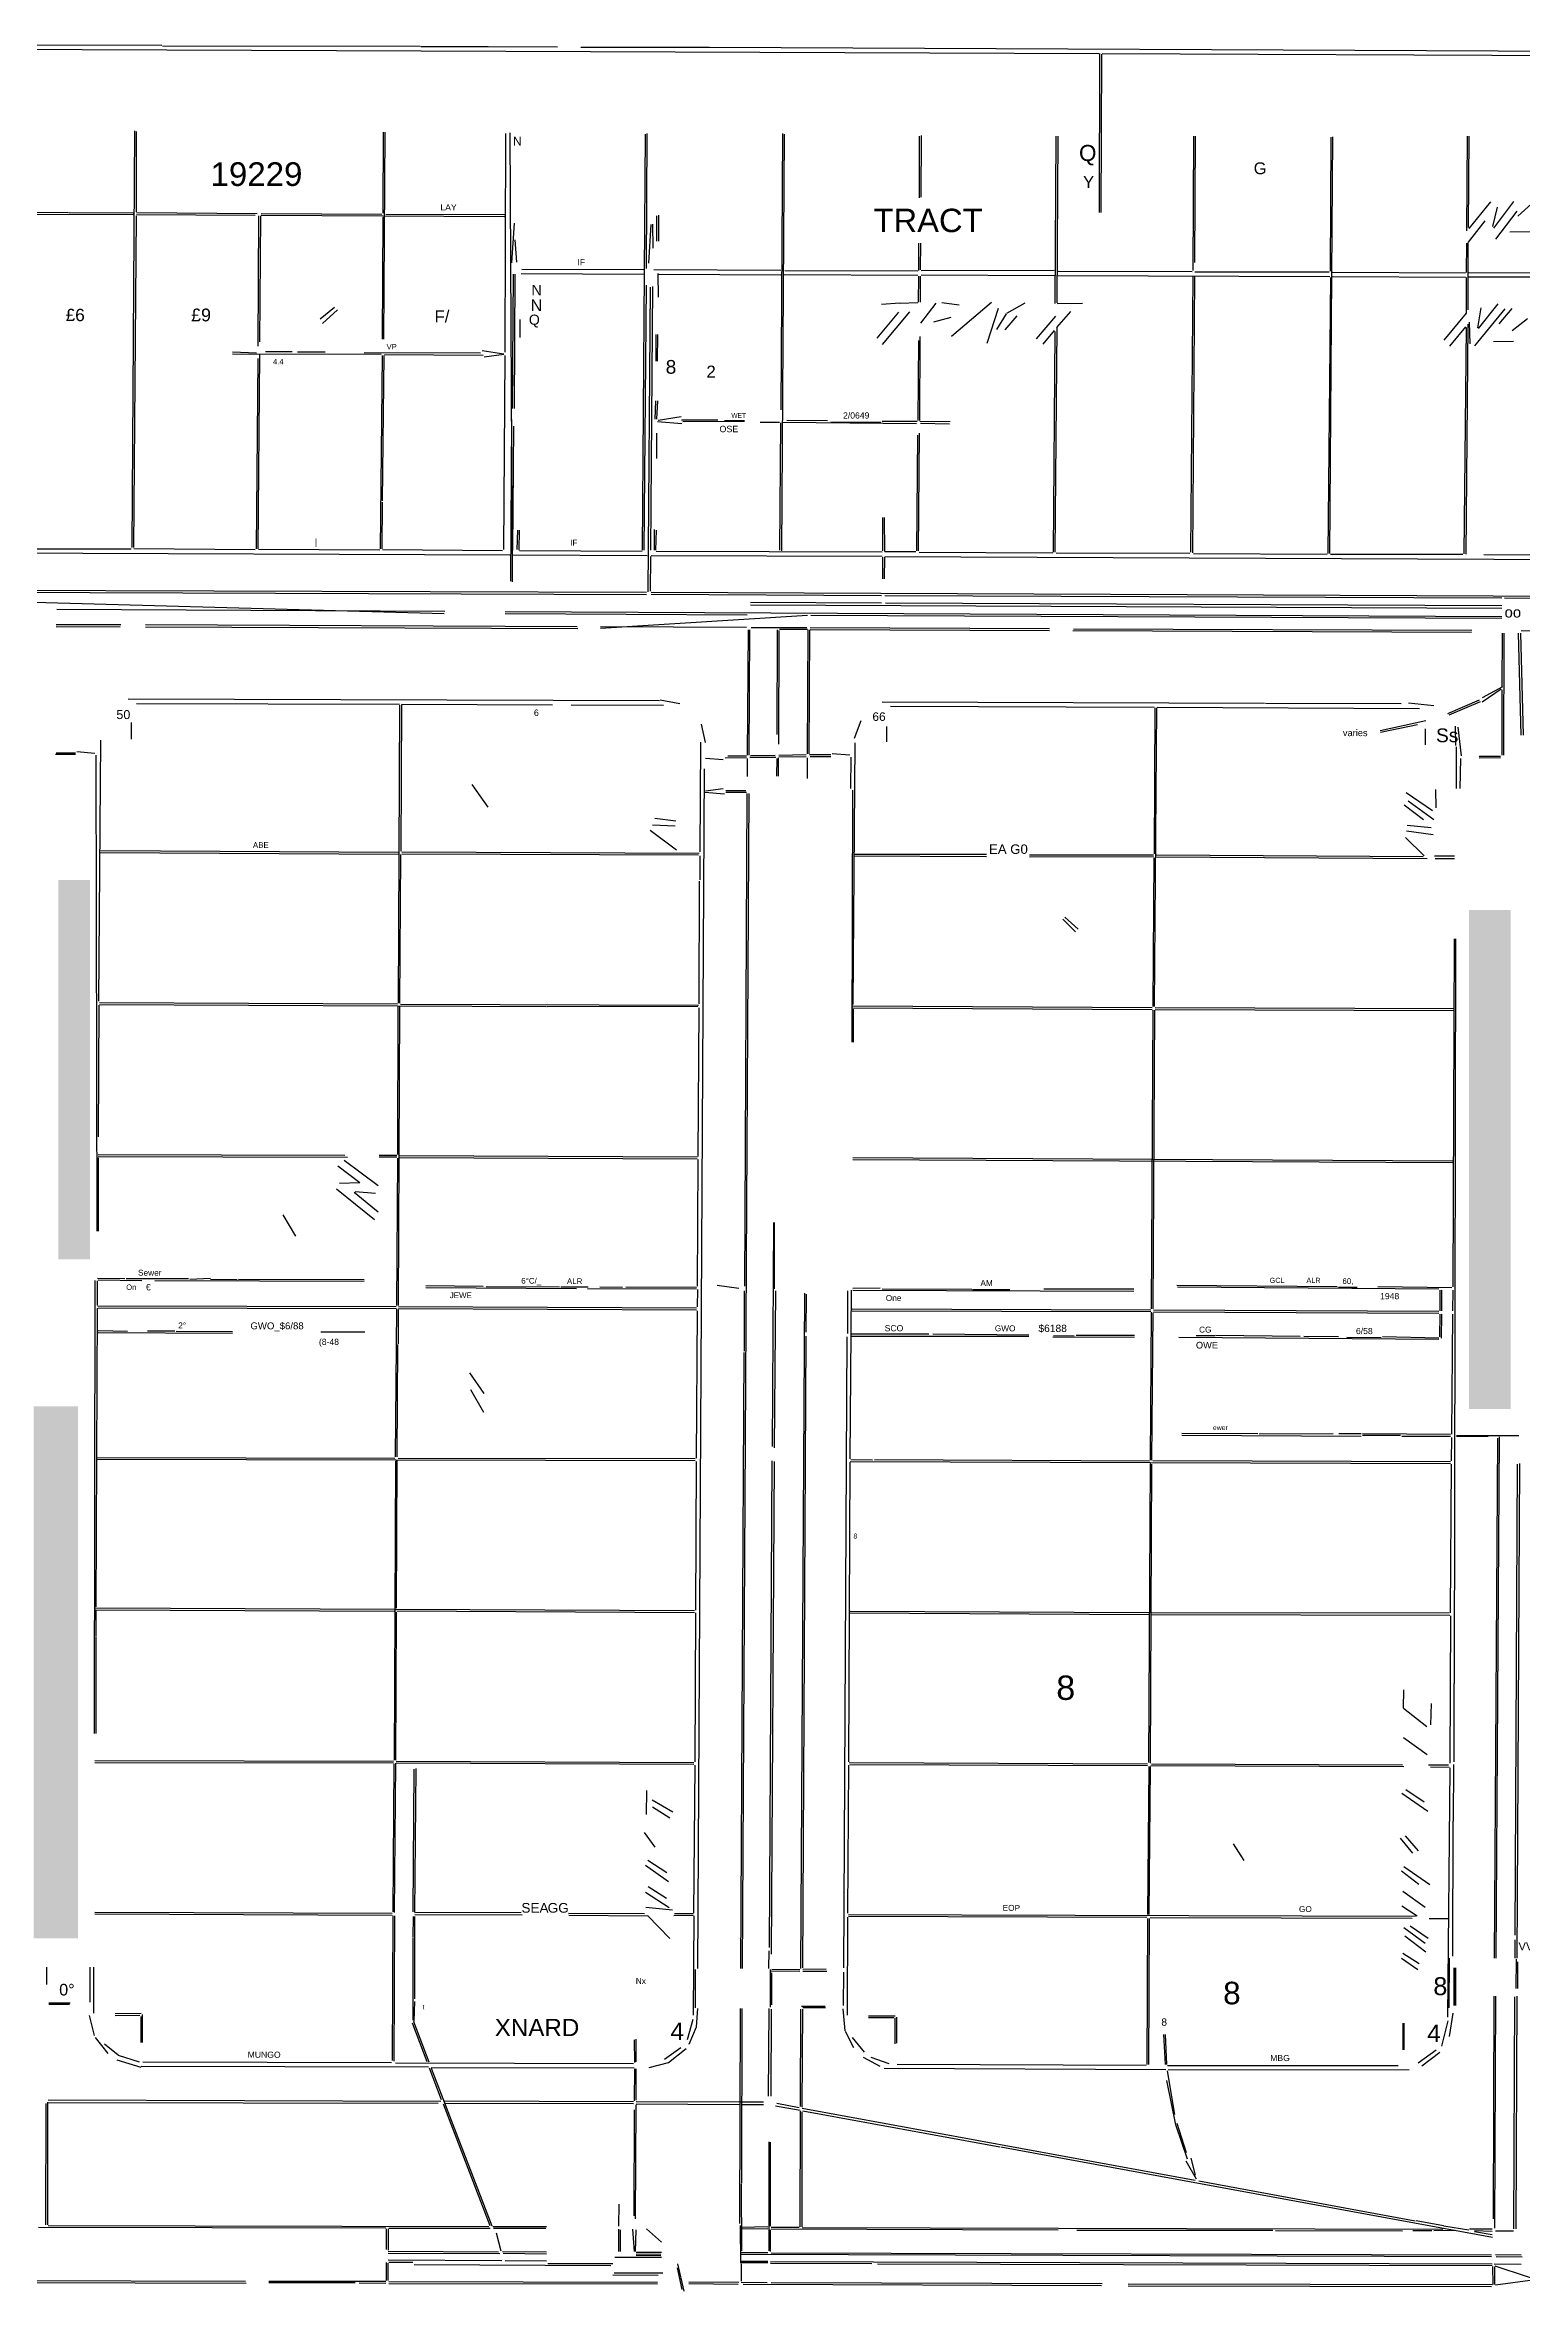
# Model space of a CAD drawing. Header units: feet. Extents: x 12 to 960, y 13 to 709.
# Drawn here: x 492.5 to 729.7, y 340.8 to 701.3 of the extents above; entities that cross this region are included whole.
import ezdxf
from ezdxf.enums import TextEntityAlignment as Align

# ---------------------------------------------------------------- set-up
doc = ezdxf.new("R2010")
doc.units = ezdxf.units.FT
doc.layers.add('EJE_VIA', color=7, linetype='CONTINUOUS')
doc.layers.add('TEXTO', color=7, linetype='CONTINUOUS')
doc.styles.add('CAD_TEXT', font='Arial')

msp = doc.modelspace()

# ---------------------------------------------------------------- linework, layer by layer
at = {"layer": 'EJE_VIA'}
for p, q in [((461.93, 700.66), (661.72, 699.9)), ((485.99, 701.27), (511.3, 701.23)), ((511.41, 701.14), (552.76, 701.05)), ((552.86, 700.99), (563.7, 700.99)), ((563.7, 700.99), (574.84, 700.97)), ((578.59, 700.92), (599.22, 700.92)), ((599.22, 700.92), (916.09, 699.37)), ((661.83, 699.88), (661.78, 674.36)), ((662.13, 699.77), (662.06, 674.36)), ((662.24, 699.9), (861.93, 698.97)), ((506.9, 687.48), (506.49, 620.61)), ((507.18, 687.38), (507.16, 674.46)), ((546.81, 687.27), (546.78, 674.25)), ((547.12, 687.27), (546.91, 654.04)), ((566.49, 687.06), (566.34, 651.96)), ((567.18, 687.17), (567.56, 615.09)), ((588.88, 686.96), (588.4, 620.19)), ((589.18, 687.07), (589.07, 665.4)), ((610.93, 687.06), (610.69, 642.69)), ((611.22, 686.96), (610.75, 620.08)), ((632.88, 686.65), (632.85, 676.75)), ((633.17, 686.75), (633.12, 676.86)), ((654.8, 686.65), (654.66, 659.77)), ((655.12, 686.65), (654.95, 659.88)), ((676.9, 686.65), (676.8, 665.09)), ((677.19, 686.65), (677.08, 666.34)), ((699.23, 686.54), (698.75, 619.67)), ((698.94, 686.44), (698.84, 664.98)), ((720.82, 686.65), (720.72, 671.44)), ((721.09, 686.65), (721.02, 671.96)), ((487.24, 674.42), (496.3, 674.4)), ((487.24, 674.13), (506.72, 674.03)), ((496.41, 674.36), (506.72, 674.32)), ((507.24, 674.37), (526.62, 674.22)), ((527.24, 674.22), (546.61, 674.11)), ((547.24, 674.13), (566.3, 674.06)), ((724.56, 676.1), (721.11, 671.83)), ((725.63, 675.22), (724.91, 672.15)), ((728.27, 676.14), (725.04, 671.84)), ((728.82, 674.57), (725.36, 670.09)), ((731.72, 676.23), (728.95, 673.79)), ((507.16, 673.84), (506.77, 620.61)), ((507.24, 674.06), (526.3, 673.94)), ((526.81, 673.84), (526.72, 652.9)), ((527.12, 673.83), (526.98, 653.63)), ((527.24, 673.92), (566.3, 673.72)), ((546.76, 673.63), (546.67, 654.04)), ((567.84, 672.68), (567.46, 666.32)), ((589.81, 672.47), (589.41, 666.22)), ((590.08, 672.48), (590.1, 668.63)), ((590.73, 673.84), (590.72, 669.77)), ((591.04, 673.94), (591.04, 669.77)), ((723.68, 673.04), (720.98, 669.6)), ((731.41, 671.28), (727.66, 671.24)), ((567.95, 669.98), (568.26, 666.42)), ((632.79, 669.46), (632.79, 665.09)), ((633.09, 669.46), (633.03, 665.19)), ((720.74, 669.46), (720.67, 664.77)), ((720.97, 669.56), (720.96, 658.73)), ((567.7, 664.46), (567.52, 642.9)), ((567.99, 664.46), (567.84, 642.9)), ((569.01, 664.58), (588.7, 664.49)), ((569.11, 665.3), (588.8, 665.21)), ((590.26, 665.21), (610.68, 665.13)), ((590.95, 664.56), (590.96, 660.81)), ((591.09, 664.5), (610.68, 664.38)), ((611.2, 664.4), (632.66, 664.3)), ((611.3, 665.08), (632.66, 665.01)), ((632.78, 664.15), (632.72, 659.98)), ((633.04, 664.15), (633.03, 659.98)), ((654.53, 665.04), (633.18, 665.01)), ((633.18, 664.38), (654.64, 664.28)), ((655.05, 664.27), (698.8, 664.11)), ((655.16, 664.96), (676.72, 664.9)), ((676.81, 664.04), (676.43, 619.88)), ((677.06, 664.04), (676.75, 619.77)), ((677.14, 664.86), (698.7, 664.84)), ((698.88, 663.94), (698.48, 619.67)), ((699.22, 664.81), (720.57, 664.7)), ((699.22, 664.09), (720.57, 664.01)), ((720.67, 663.94), (720.67, 658.21)), ((742.76, 664.04), (720.99, 663.97)), ((721.09, 664.72), (742.66, 664.67)), ((589.05, 662.69), (588.69, 620.19)), ((589.67, 662.38), (589.31, 613.52)), ((590.06, 662.48), (589.73, 620.19)), ((629.75, 659.85), (626.82, 659.63)), ((632.66, 659.87), (629.84, 659.75)), ((635.54, 659.82), (633.08, 656.62)), ((636.51, 659.95), (639.32, 659.54)), ((644.46, 659.94), (638.04, 654.48)), ((649.86, 659.84), (646.89, 658.17)), ((659.11, 659.76), (655.05, 659.71)), ((725.77, 659.7), (722.6, 655.76)), ((539.02, 659.14), (536.72, 657.27)), ((539.5, 658.76), (537.12, 656.56)), ((629.55, 658.38), (626.06, 654.19)), ((631.33, 658.41), (626.93, 653.2)), ((637.95, 657.53), (635.15, 656.77)), ((645.54, 658.95), (643.73, 653.37)), ((646.85, 658.09), (645.27, 655.6)), ((648.57, 657.81), (646.65, 655.56)), ((654.76, 657.76), (651.67, 654.1)), ((657.17, 658.49), (654.93, 655.94)), ((720.67, 658.2), (717.08, 653.9)), ((720.92, 656.44), (720.6, 619.56)), ((721.18, 656.75), (721.25, 653.31)), ((726.87, 658.9), (722.01, 653)), ((723.04, 659.05), (722.52, 655.89)), ((728.03, 658.96), (725.92, 656.52)), ((730.5, 657.33), (728.06, 655.41)), ((590.6, 654.77), (590.59, 650.5)), ((590.87, 654.77), (590.83, 650.5)), ((632.74, 653.84), (632.65, 641.02)), ((633, 654.46), (632.91, 641.02)), ((654.52, 655.42), (652.7, 653.26)), ((654.67, 655.29), (654.37, 619.88)), ((654.95, 655.92), (654.67, 619.88)), ((720.58, 656.03), (718.02, 652.94)), ((720.65, 655.92), (720.32, 619.57)), ((728.28, 653.67), (725.05, 653.64)), ((522.65, 652.02), (526.51, 651.85)), ((522.66, 651.69), (546.51, 651.65)), ((526.7, 650.92), (526.43, 620.4)), ((526.96, 651.65), (526.74, 620.4)), ((532.24, 652), (527.97, 652)), ((533.07, 652), (537.55, 652)), ((543.8, 651.93), (562.45, 651.83)), ((546.66, 651.44), (546.33, 620.4)), ((546.92, 651.44), (546.66, 628.11)), ((547.03, 651.6), (562.86, 651.5)), ((562.72, 652.24), (566.19, 651.68)), ((566.19, 651.6), (563.04, 651.17)), ((566.36, 651.44), (566.14, 620.29)), ((590.54, 644.15), (590.46, 641.23)), ((590.86, 644.15), (590.73, 641.23)), ((567.42, 641.13), (567.25, 615.19)), ((567.73, 640.09), (567.58, 620.19)), ((590.71, 638.94), (590.71, 634.88)), ((590.89, 640.85), (594.76, 640.52)), ((594.66, 641.59), (590.99, 641)), ((594.74, 641.08), (600.57, 641.08)), ((604.84, 640.82), (594.95, 640.78)), ((604.84, 640.96), (601.61, 640.96)), ((607.34, 640.75), (610.47, 640.7)), ((610.62, 640.61), (610.47, 620.19)), ((610.99, 640.72), (632.45, 640.53)), ((611.62, 641.04), (618.18, 640.97)), ((618.7, 640.8), (626.72, 640.75)), ((626.93, 640.87), (632.55, 640.86)), ((632.6, 638.63), (632.46, 620.09)), ((632.85, 638.94), (632.73, 620.08)), ((632.97, 640.86), (637.86, 640.85)), ((633.07, 640.56), (637.76, 640.46)), ((546.65, 627.9), (546.63, 620.4)), ((626.98, 625.4), (627, 620.08)), ((627.23, 625.4), (627.29, 619.98)), ((486.82, 620.42), (506.41, 620.41)), ((506.82, 620.45), (526.3, 620.3)), ((526.82, 620.33), (546.3, 620.23)), ((546.72, 620.28), (565.99, 620.14)), ((568.4, 623.42), (568.31, 620.29)), ((568.64, 623.42), (568.61, 620.19)), ((568.7, 620.14), (588.39, 620.03)), ((590.33, 623.52), (590.32, 620.19)), ((590.64, 623.42), (590.56, 620.19)), ((590.68, 620.04), (626.93, 619.9)), ((431.09, 620), (567.14, 619.44)), ((567.66, 619.41), (589.22, 619.35)), ((589.74, 619.15), (589.68, 613.63)), ((589.84, 619.31), (626.93, 619.24)), ((627.01, 619.04), (626.98, 615.61)), ((627.31, 619.04), (627.25, 615.61)), ((632.34, 619.92), (627.34, 619.92)), ((627.34, 619.17), (746.62, 618.65)), ((632.86, 619.89), (654.32, 619.75)), ((654.84, 619.74), (676.3, 619.69)), ((676.93, 619.64), (698.39, 619.52)), ((698.91, 619.54), (720.16, 619.53)), ((723.49, 619.47), (742.34, 619.4)), ((445.47, 613.91), (589.11, 613.42)), ((484.64, 613.47), (589.11, 613.07)), ((589.84, 613.42), (746.51, 612.78)), ((589.84, 613.11), (626.82, 612.93)), ((627.34, 612.93), (726.41, 612.55)), ((484.53, 611.99), (556.61, 610.01)), ((494.43, 610.74), (556.72, 610.42)), ((566.41, 610.33), (726.41, 609.55)), ((566.41, 610.01), (605.26, 609.8)), ((581.72, 607.66), (614.95, 609.76)), ((605.78, 611.83), (626.82, 611.73)), ((605.78, 611.4), (726.41, 610.88)), ((615.47, 609.73), (726.41, 609.25)), ((627.45, 611.72), (726.41, 611.33)), ((726.82, 612.51), (746.61, 612.5)), ((494.32, 608.27), (504.74, 608.25)), ((494.32, 607.96), (504.64, 607.9)), ((508.7, 608.23), (577.97, 607.95)), ((508.7, 607.89), (578.07, 607.62)), ((581.72, 607.96), (605.16, 607.81)), ((605.4, 607.38), (605.28, 587.27)), ((605.65, 607.38), (605.55, 587.27)), ((605.89, 607.79), (614.84, 607.79)), ((610.09, 607.38), (610.02, 590.61)), ((610.37, 607.27), (610.27, 589.04)), ((614.95, 607.45), (610.47, 607.44)), ((615.01, 607.38), (614.9, 587.48)), ((615.28, 607.38), (615.17, 587.48)), ((615.36, 607.8), (653.8, 607.62)), ((615.36, 607.47), (653.8, 607.28)), ((657.55, 607.29), (721.51, 607.02)), ((657.66, 607.58), (721.61, 607.37)), ((726.47, 606.86), (726.41, 598.31)), ((726.73, 606.86), (726.65, 587.27)), ((729, 606.86), (729.45, 590.51)), ((729.39, 606.86), (729.81, 590.5)), ((729.53, 607.29), (791.3, 607.05)), ((505.89, 596.3), (591.2, 596.07)), ((507.24, 595.59), (549.43, 595.47)), ((549.48, 595.29), (549.22, 547.48)), ((549.78, 595.4), (549.66, 571.86)), ((549.84, 595.47), (574.01, 595.38)), ((577.03, 595.36), (591.82, 595.3)), ((591.29, 596.19), (594.46, 595.59)), ((626.93, 595.85), (688.28, 595.65)), ((628.28, 595.14), (670.57, 595.01)), ((670.69, 594.88), (670.58, 571.44)), ((670.99, 594.88), (670.62, 546.96)), ((671.09, 594.98), (713.18, 594.79)), ((688.49, 595.62), (710.26, 595.58)), ((711.4, 595.67), (715.48, 595.28)), ((722.78, 596.09), (717.66, 593.93)), ((722.91, 595.82), (717.89, 593.68)), ((726.5, 598.23), (723.25, 596.51)), ((726.3, 597.9), (723.27, 595.77)), ((726.41, 597.79), (726.38, 587.27)), ((597.9, 592.28), (598.53, 589.34)), ((623.53, 592.82), (622.46, 589.98)), ((714.22, 592.79), (706.85, 591.19)), ((712.87, 592.13), (706.93, 590.92)), ((718.93, 591.96), (718.95, 588.83)), ((719.36, 591.78), (719.89, 587.2)), ((494.32, 587.67), (497.45, 587.66)), ((497.64, 587.87), (500.57, 587.58)), ((501.44, 589.67), (501.15, 547.79)), ((597.75, 589.36), (597.66, 571.75)), ((618.9, 587.56), (621.72, 587.33)), ((622.53, 589.25), (622.25, 547.27)), ((719.08, 588.63), (719.08, 581.96)), ((497.45, 587.38), (494.22, 587.37)), ((500.72, 587.27), (500.88, 510.92)), ((598.38, 585.09), (597.27, 392.59)), ((598.6, 586.83), (601.42, 586.58)), ((605.16, 586.85), (601.72, 586.83)), ((605.16, 587.14), (602.14, 587.13)), ((605.27, 586.75), (605.27, 583.84)), ((609.84, 586.91), (605.68, 586.9)), ((609.74, 587.22), (605.78, 587.17)), ((610, 586.75), (609.99, 583.94)), ((610.23, 586.86), (610.24, 583.94)), ((614.74, 587.32), (610.36, 587.23)), ((614.74, 587.02), (610.36, 586.96)), ((614.92, 586.86), (614.91, 583.52)), ((618.7, 587.36), (615.26, 587.32)), ((618.7, 587.04), (615.36, 587.03)), ((621.89, 586.96), (621.83, 581.96)), ((719.75, 586.75), (719.67, 581.96)), ((722.76, 587.12), (726.2, 587.1)), ((726.2, 586.86), (722.76, 586.82)), ((561.06, 582.6), (563.62, 578.92)), ((598.49, 581.37), (601.63, 581.07)), ((601.43, 581.89), (598.6, 581.5)), ((601.82, 581.6), (605.05, 581.59)), ((605.16, 581.31), (601.82, 581.3)), ((605.52, 581.13), (604.46, 392.59)), ((605.23, 581.13), (604.82, 502.06)), ((622.15, 581.65), (622.07, 541.23)), ((711.02, 581.28), (715.27, 578.43)), ((715.73, 581.76), (715.8, 578.84)), ((590.46, 577.16), (593.82, 576.77)), ((710.71, 579.29), (713.82, 576.95)), ((711.38, 579.94), (715.51, 576.98)), ((589.69, 575.26), (593.9, 572.09)), ((590.05, 576.1), (593.7, 575.97)), ((710.93, 574.08), (713.93, 571.15)), ((711.09, 575.13), (715.38, 574.58)), ((711.18, 576.07), (715.06, 575.69)), ((501.41, 571.64), (549.32, 571.4)), ((501.51, 571.96), (549.32, 571.71)), ((549.63, 571.34), (549.46, 547.48)), ((549.84, 571.78), (597.55, 571.58)), ((549.84, 571.47), (597.45, 571.28)), ((597.68, 571.13), (597.68, 567.27)), ((622.34, 571.13), (643.7, 571.04)), ((622.55, 571.42), (643.7, 571.39)), ((650.57, 571.27), (670.47, 571.27)), ((670.47, 570.97), (650.57, 570.94)), ((670.56, 570.82), (670.37, 546.96)), ((670.89, 570.99), (714.43, 570.7)), ((670.99, 571.29), (713.8, 571.03)), ((718.8, 571.06), (715.57, 571.06)), ((715.68, 570.72), (718.8, 570.71)), ((597.58, 567.06), (597.48, 547.38)), ((655.94, 560.98), (657.97, 558.94)), ((656.28, 561.31), (658.38, 559.35)), ((718.76, 557.79), (718.52, 501.96)), ((718.95, 557.79), (718.75, 438.31)), ((501.17, 547.17), (501.11, 526.02)), ((501.3, 547.6), (549.12, 547.36)), ((501.3, 547.29), (573.07, 546.95)), ((549.2, 546.96), (549.13, 523.21)), ((549.47, 546.96), (549.24, 498.94)), ((549.63, 547.33), (597.45, 547.19)), ((597.34, 546.93), (573.18, 546.91)), ((597.49, 546.75), (597.35, 522.9)), ((622.24, 547.06), (670.26, 546.79)), ((622.24, 546.76), (670.26, 546.49)), ((622.28, 546.54), (622.28, 541.23)), ((670.38, 546.34), (670.13, 498.42)), ((670.63, 546.34), (670.38, 498.42)), ((670.78, 546.78), (718.8, 546.63)), ((670.78, 546.47), (718.7, 546.32)), ((501.09, 523.2), (540.68, 523.1)), ((501.09, 522.87), (541.09, 522.77)), ((501.11, 522.69), (501.11, 510.92)), ((546.2, 523.07), (549.01, 523.07)), ((549.01, 522.77), (546.2, 522.77)), ((549.43, 523.02), (597.24, 522.81)), ((549.43, 522.72), (597.24, 522.49)), ((622.24, 522.7), (718.49, 522.2)), ((539.55, 521.36), (543.1, 518.73)), ((540.6, 522.27), (546.01, 518.2)), ((549.13, 522.59), (548.97, 498.94)), ((597.36, 522.38), (597.26, 502.06)), ((622.24, 522.41), (718.49, 521.89)), ((539.32, 517.68), (545.46, 512.78)), ((543.07, 518.65), (539.84, 518.55)), ((542.19, 517.13), (546.04, 513.98)), ((542.33, 517.27), (545.58, 516.97)), ((530.74, 513.5), (532.76, 510.07)), ((609.48, 512.27), (609.27, 476.33)), ((609.61, 512.27), (609.61, 501.65)), ((500.55, 503), (500.47, 430.29)), ((500.95, 502.9), (500.95, 499.04)), ((500.99, 503.35), (505.37, 503.32)), ((501.09, 503.08), (508.08, 502.97)), ((515.57, 503.26), (505.57, 503.23)), ((510.16, 502.98), (543.8, 502.87)), ((519.12, 503.29), (515.78, 503.13)), ((519.11, 503.17), (523.39, 503.16)), ((523.59, 503.19), (543.8, 503.16)), ((553.7, 502.16), (562.87, 502.08)), ((553.7, 501.86), (577.87, 501.69)), ((563.39, 502.04), (575.16, 501.97)), ((579.74, 501.91), (575.36, 501.91)), ((579.64, 501.71), (597.14, 501.62)), ((581.61, 501.96), (585.26, 501.93)), ((585.78, 501.94), (597.14, 501.93)), ((597.3, 501.55), (597.22, 498.73)), ((600.44, 502.25), (603.91, 501.76)), ((604.79, 501.34), (604.78, 491.65)), ((609.83, 501.34), (609.58, 476.13)), ((621.35, 501.34), (621.35, 494.46)), ((621.95, 501.44), (621.73, 474.36)), ((626.61, 501.73), (622.24, 501.72)), ((622.24, 501.41), (667.34, 501.25)), ((626.93, 501.62), (641.3, 501.6)), ((641.41, 501.56), (647.45, 501.53)), ((667.34, 501.6), (652.86, 501.58)), ((674.22, 502.24), (699.95, 502.03)), ((674.32, 501.96), (716.3, 501.62)), ((700.16, 501.9), (703.18, 501.89)), ((706.51, 502), (718.39, 501.86)), ((716.46, 501.44), (716.43, 498.11)), ((716.71, 501.44), (716.7, 498.11)), ((718.52, 501.44), (718.47, 498.11)), ((500.95, 498.52), (500.71, 450.61)), ((500.99, 498.89), (548.91, 498.78)), ((501.09, 498.59), (548.91, 498.49)), ((548.98, 498.42), (548.77, 474.67)), ((549.25, 498.31), (549.26, 492.79)), ((549.32, 498.78), (597.14, 498.61)), ((549.32, 498.49), (597.14, 498.28)), ((597.22, 498.11), (597.1, 474.46)), ((614.44, 500.92), (613.85, 392.59)), ((614.72, 500.81), (614.7, 494.67)), ((622.13, 498.43), (670.05, 498.27)), ((622.14, 498.13), (670.05, 497.99)), ((670.12, 497.9), (669.95, 474.15)), ((670.38, 497.79), (670.18, 474.15)), ((670.47, 498.26), (716.3, 498.05)), ((670.47, 497.97), (716.3, 497.74)), ((716.43, 497.59), (716.38, 493.94)), ((716.71, 497.59), (716.64, 493.73)), ((718.48, 497.59), (718.31, 478.32)), ((501.09, 494.95), (505.78, 494.87)), ((501.09, 494.63), (522.66, 494.5)), ((513.39, 494.86), (509.01, 494.85)), ((513.59, 494.83), (522.66, 494.78)), ((536.82, 494.76), (543.91, 494.73)), ((614.67, 494.04), (614.12, 392.69)), ((621.27, 493.94), (620.75, 392.69)), ((634.43, 494.35), (622.03, 494.34)), ((622.03, 494.07), (650.47, 494.04)), ((635.05, 494.43), (650.47, 494.25)), ((654.32, 493.93), (667.45, 493.86)), ((654.43, 494.13), (657.76, 494.09)), ((658.07, 494.23), (667.45, 494.18)), ((674.53, 493.91), (716.3, 493.55)), ((680.37, 494.11), (677.34, 494.09)), ((680.47, 494.21), (694.01, 494.03)), ((694.64, 494.02), (700.16, 494)), ((701.51, 493.86), (707.03, 493.84)), ((707.24, 493.98), (716.3, 493.8)), ((549.15, 492.69), (549.03, 474.67)), ((604.73, 491.44), (604.19, 392.58)), ((560.67, 488.17), (562.98, 484.82)), ((560.83, 485.49), (562.94, 481.86)), ((675.05, 478.46), (687.24, 478.41)), ((675.05, 478.14), (703.8, 478.01)), ((699.32, 478.39), (687.45, 478.34)), ((703.8, 478.38), (700.26, 478.35)), ((704.01, 478.42), (718.18, 478.3)), ((704.01, 478.16), (710.16, 478.14)), ((710.36, 477.99), (718.18, 477.98)), ((718.34, 477.8), (718.27, 474.04)), ((719.11, 478.13), (729.11, 478.09)), ((724.22, 477.92), (719.11, 477.92)), ((725.69, 477.69), (725.18, 394.25)), ((725.96, 477.9), (725.44, 394.25)), ((500.89, 474.58), (548.7, 474.49)), ((500.89, 474.29), (596.93, 474.07)), ((548.79, 474.04), (548.59, 426.02)), ((549.03, 474.04), (548.94, 450.4)), ((549.22, 474.44), (596.93, 474.4)), ((597.1, 473.94), (596.95, 450.09)), ((609.24, 474.04), (608.77, 395.92)), ((609.6, 473.94), (609.11, 394.88)), ((621.74, 473.84), (621.53, 425.71)), ((621.82, 473.94), (718.18, 473.59)), ((621.93, 474.23), (625.37, 474.2)), ((625.68, 474.23), (669.84, 474.03)), ((669.94, 473.63), (669.71, 425.61)), ((670.19, 473.52), (669.96, 425.5)), ((670.36, 474.1), (718.18, 473.91)), ((718.28, 473.52), (718.13, 449.67)), ((728.87, 473.52), (728.49, 397.9)), ((729.22, 473.63), (728.82, 394.25)), ((500.68, 450.44), (596.82, 450.04)), ((500.68, 450.13), (548.59, 449.91)), ((500.72, 449.98), (500.72, 445.92)), ((548.92, 449.77), (548.84, 426.02)), ((549.01, 449.96), (596.82, 449.72)), ((596.96, 449.67), (596.87, 425.71)), ((621.72, 449.62), (669.74, 449.39)), ((621.82, 449.93), (669.74, 449.72)), ((670.16, 449.7), (717.97, 449.63)), ((670.16, 449.4), (718.07, 449.28)), ((718.15, 449.15), (718.07, 425.5)), ((500.69, 445.81), (500.69, 430.29)), ((710.61, 437.27), (710.59, 434.36)), ((718.68, 438.31), (718.68, 425.71)), ((710.64, 434.34), (714.38, 431.41)), ((715.04, 435.09), (714.97, 431.65)), ((710.63, 429.64), (714.42, 426.89)), ((500.57, 425.93), (548.49, 425.85)), ((500.57, 425.65), (548.49, 425.56)), ((548.57, 425.4), (548.38, 401.65)), ((548.83, 425.5), (548.61, 401.54)), ((548.91, 425.84), (596.72, 425.64)), ((548.91, 425.58), (596.72, 425.34)), ((621.61, 425.61), (669.53, 425.43)), ((670.16, 425.41), (710.47, 425.26)), ((551.78, 424.56), (551.62, 401.65)), ((552.07, 424.67), (551.86, 401.54)), ((596.85, 425.19), (596.67, 401.44)), ((621.52, 425.19), (621.36, 401.44)), ((621.72, 425.33), (669.53, 425.15)), ((669.72, 424.98), (669.52, 401.23)), ((669.95, 424.98), (669.76, 401.23)), ((670.05, 425.12), (710.68, 424.96)), ((714.64, 425.24), (717.86, 425.23)), ((714.95, 424.92), (717.97, 424.9)), ((718.06, 424.77), (717.7, 384.77)), ((718.67, 425.29), (718.59, 416.23)), ((589.08, 421.13), (589.07, 417.27)), ((590.04, 419.62), (593.34, 417.72)), ((590.08, 418.5), (592.84, 416.77)), ((710.34, 420.72), (714.54, 417.81)), ((710.98, 421.27), (713.93, 419.29)), ((718.55, 416.23), (718.46, 394.56)), ((588.72, 414.4), (590.44, 412.02)), ((683.3, 412.6), (684.97, 409.89)), ((710.1, 413.46), (712.07, 411.08)), ((710.87, 413.84), (712.99, 411.46)), ((588.94, 409.13), (592.61, 406.52)), ((589.32, 409.97), (592.35, 407.95)), ((710.27, 408.25), (713.09, 406.12)), ((710.69, 408.91), (714.84, 406.07)), ((588.95, 404.84), (592.72, 402.37)), ((589.35, 405.7), (592.32, 403.87)), ((710.49, 404.96), (714.12, 402.43)), ((500.57, 401.63), (548.28, 401.45)), ((500.57, 401.33), (548.28, 401.13)), ((548.39, 401.02), (548.3, 377.79)), ((548.64, 401.02), (548.52, 377.69)), ((551.64, 400.92), (551.58, 397.58)), ((551.85, 400.92), (551.84, 387.69)), ((551.93, 401.23), (569.12, 401.18)), ((569.01, 401.53), (552.03, 401.5)), ((576.61, 401.44), (588.8, 401.38)), ((576.62, 401.12), (589.32, 401.03)), ((589, 402.43), (593.27, 401.97)), ((589.28, 401.08), (592.87, 397.38)), ((596.61, 401.05), (593.49, 401.04)), ((596.61, 401.36), (593.59, 401.35)), ((596.7, 401.02), (596.59, 385.09)), ((621.36, 400.81), (621.32, 385.09)), ((621.51, 401.24), (712.55, 400.95)), ((621.51, 400.94), (669.43, 400.79)), ((669.53, 400.61), (669.42, 377.17)), ((669.79, 400.61), (669.68, 377.17)), ((669.95, 400.75), (712.03, 400.65)), ((710.37, 402.65), (712.81, 401.04)), ((714.74, 400.59), (717.76, 400.57)), ((551.59, 397.48), (551.58, 384.25)), ((710.65, 399.15), (714.09, 396.65)), ((710.82, 397.81), (714.18, 395.25)), ((711.67, 399.44), (714.6, 397.43)), ((728.49, 397.17), (728.48, 394.25)), ((608.76, 395.4), (608.68, 392.58)), ((710.27, 394.21), (712.9, 392.43)), ((710.53, 395.02), (713.12, 393.38)), ((717.95, 394.25), (717.92, 386.23)), ((728.69, 394.04), (728.66, 389.36)), ((728.89, 393.63), (728.89, 389.36)), ((492.79, 392.79), (492.79, 389.98)), ((499.75, 392.79), (499.75, 387.17)), ((500.35, 392.79), (500.34, 385.4)), ((596.94, 392.38), (596.94, 386.23)), ((608.96, 392.38), (608.96, 386.34)), ((609.12, 392.17), (613.7, 392.12)), ((609.15, 391.86), (609.15, 386.75)), ((609.22, 392.46), (613.7, 392.42)), ((617.97, 392.44), (614.22, 392.42)), ((614.22, 392.14), (618.07, 392.13)), ((620.75, 391.96), (620.66, 386.65)), ((493.18, 387.06), (496.61, 387.06)), ((496.51, 386.77), (493.18, 386.77)), ((551.84, 387.27), (551.78, 384.04)), ((597.27, 386.13), (597.06, 383.19)), ((604.14, 386.13), (604.05, 351.65)), ((604.42, 386.13), (604.33, 358.11)), ((608.72, 386.13), (608.66, 372.06)), ((609.09, 386.02), (609.08, 372.06)), ((613.85, 386.02), (613.77, 370.4)), ((614.01, 386.54), (617.76, 386.52)), ((614.12, 386.02), (614.05, 370.29)), ((617.86, 386.24), (614.22, 386.24)), ((620.61, 386.12), (620.95, 382.57)), ((725.12, 388.11), (725, 352.38)), ((725.38, 388.11), (725.24, 350.92)), ((728.43, 388), (728.28, 350.81)), ((728.79, 388.11), (728.64, 350.81)), ((499.62, 385.03), (500.42, 381.84)), ((507.97, 385.36), (503.8, 385.27)), ((507.76, 385.05), (503.8, 384.98)), ((507.93, 384.88), (507.93, 380.71)), ((508.17, 385.19), (508.17, 380.71)), ((551.47, 383.86), (553.84, 377.66)), ((551.72, 384.04), (554.18, 377.57)), ((596.55, 384.37), (595.64, 381.14)), ((597.09, 383.13), (595.88, 380.35)), ((620.98, 382.53), (622.31, 379.91)), ((624.74, 384.99), (629.01, 384.96)), ((628.8, 384.65), (624.74, 384.65)), ((628.94, 384.67), (628.94, 380.5)), ((629.23, 384.77), (629.22, 380.61)), ((717.74, 384.15), (716.72, 380.08)), ((718.52, 385.41), (717.95, 381.63)), ((500.61, 381.47), (502.62, 378.93)), ((502.09, 380.47), (504.27, 378.69)), ((504.27, 378.65), (507.65, 377.58)), ((587.13, 381.13), (587.16, 377.48)), ((587.38, 381.23), (587.38, 377.59)), ((594.63, 379.85), (591.99, 377.96)), ((595.46, 379.68), (592.62, 377.43)), ((622.1, 381.5), (624.02, 379.13)), ((672.11, 381.96), (672.34, 377.16)), ((672.38, 381.96), (672.59, 377.17)), ((715.84, 379.45), (712.95, 377.4)), ((716.47, 379.1), (713.57, 376.89)), ((504.08, 377.9), (507.93, 376.72)), ((507.97, 376.89), (554.11, 376.77)), ((508.28, 377.58), (548.18, 377.46)), ((548.8, 377.45), (587.03, 377.33)), ((554.24, 376.61), (556.17, 371.53)), ((554.53, 376.7), (587.14, 376.65)), ((554.54, 376.59), (564.27, 351.25)), ((587.19, 376.44), (587.12, 371.34)), ((587.39, 376.44), (587.38, 371.44)), ((592.59, 377.45), (589.5, 376.6)), ((623.86, 378.33), (626.57, 376.87)), ((625.13, 378.34), (627.98, 377.32)), ((627.24, 376.56), (672.45, 376.34)), ((629.32, 377.23), (669.32, 377.04)), ((672.67, 376.13), (673.84, 369.12)), ((672.76, 377), (709.74, 377)), ((672.86, 376.35), (711.51, 376.28)), ((493.07, 371.5), (556.09, 371.3)), ((556.72, 371.35), (587.03, 371.24)), ((672.58, 374.57), (674.02, 367.46)), ((492.69, 370.92), (492.63, 351.44)), ((492.96, 371.13), (492.95, 351.44)), ((493.07, 371.07), (555.68, 370.97)), ((556.45, 370.83), (563.94, 351.31)), ((556.82, 370.96), (587.03, 370.88)), ((587.13, 369.88), (587.06, 352.9)), ((587.38, 370.71), (587.29, 352.38)), ((587.45, 371.22), (604.01, 371.17)), ((587.45, 370.86), (604.01, 370.75)), ((604.22, 371.19), (607.86, 371.18)), ((604.43, 370.74), (607.86, 370.72)), ((609.81, 370.54), (613.78, 369.83)), ((610.05, 370.93), (613.61, 370.27)), ((613.78, 369.67), (613.71, 351.13)), ((614.04, 369.56), (614.02, 351.13)), ((614.11, 370.16), (677.15, 358.61)), ((614.2, 369.75), (645.8, 363.93)), ((674.23, 367.76), (675.75, 363.06)), ((608.73, 364.77), (608.73, 347.27)), ((608.98, 364.67), (608.96, 351.23)), ((674, 367.51), (675.87, 362.02)), ((645.97, 363.94), (724.93, 349.45)), ((675.68, 361.71), (677.33, 358.83)), ((676.46, 362.15), (677.19, 359.39)), ((604.3, 358), (604.35, 347.27)), ((677.75, 358.49), (712.47, 352.09)), ((584.69, 354.77), (584.61, 351.23)), ((491.51, 351.08), (547.24, 350.94)), ((493.07, 351.34), (563.8, 351.16)), ((547.34, 350.81), (547.33, 347.48)), ((547.62, 350.81), (547.63, 347.38)), ((547.76, 350.91), (564.01, 350.89)), ((564.43, 351.15), (573.07, 351.14)), ((564.53, 350.9), (572.97, 350.88)), ((564.97, 350.14), (565.7, 347.25)), ((584.61, 350.71), (584.61, 347.17)), ((584.9, 350.61), (584.9, 347.17)), ((586.87, 350.71), (587.12, 347.17)), ((587.37, 350.61), (587.27, 347.17)), ((589.1, 350.81), (591.53, 348.66)), ((604.16, 351.34), (604.17, 345.29)), ((608.59, 351.1), (604.32, 350.98)), ((608.59, 350.77), (604.32, 350.71)), ((608.97, 350.61), (608.97, 347.17)), ((609.11, 351.08), (613.59, 351.08)), ((609.11, 350.78), (655.16, 350.62)), ((614.11, 351.02), (716.93, 350.73)), ((658.18, 350.57), (689.64, 350.57)), ((690.05, 350.51), (710.47, 350.49)), ((715.16, 350.49), (712.14, 350.49)), ((712.63, 352.12), (717.06, 351.3)), ((718.91, 350.53), (715.47, 350.48)), ((717.11, 351.26), (721.1, 350.62)), ((724.84, 350.75), (721.2, 350.73)), ((722.03, 350.5), (724.84, 350.42)), ((722.04, 350.34), (724.86, 349.88)), ((728.28, 350.43), (725.36, 350.43)), ((547.66, 347.2), (565.36, 347.11)), ((547.66, 346.9), (565.57, 346.82)), ((565.99, 347.14), (573.07, 347.08)), ((566.09, 346.86), (573.07, 346.78)), ((584.01, 346.25), (591.51, 346.24)), ((591.51, 347.01), (587.45, 347.01)), ((587.45, 346.76), (591.41, 346.74)), ((587.45, 346.55), (591.41, 346.51)), ((604.32, 347.01), (608.59, 347)), ((604.32, 346.7), (724.74, 346.33)), ((609.11, 346.92), (724.74, 346.62)), ((725.36, 346.65), (729.53, 346.59)), ((725.47, 346.37), (729.64, 346.32)), ((487.97, 342.47), (524.74, 342.38)), ((547.31, 345.4), (547.33, 342.48)), ((547.6, 345.29), (547.6, 342.48)), ((547.66, 345.8), (565.89, 345.71)), ((547.76, 345.44), (551.61, 345.44)), ((551.82, 345.09), (583.39, 344.93)), ((566.41, 345.73), (573.07, 345.64)), ((573.28, 345.23), (583.7, 345.2)), ((583.7, 343.43), (590.99, 343.36)), ((583.91, 343.72), (591.72, 343.72)), ((594.02, 344.51), (594.77, 341.03)), ((594.1, 345.19), (595.09, 340.8)), ((604.3, 345.19), (604.29, 342.38)), ((604.32, 345.59), (608.59, 345.59)), ((608.59, 345.31), (604.32, 345.31)), ((609.01, 345.53), (724.84, 345.16)), ((609.01, 345.3), (625.26, 345.2)), ((626.2, 345.15), (724.84, 344.88)), ((724.93, 344.77), (724.94, 341.86)), ((725.16, 345.15), (729.53, 345.14)), ((725.21, 344.67), (725.22, 341.86)), ((725.26, 344.84), (735.68, 341.43)), ((725.36, 341.81), (750.57, 345.13)), ((489.22, 342.17), (524.84, 342.07)), ((528.49, 342.4), (547.24, 342.39)), ((542.34, 342.1), (528.49, 342.1)), ((542.97, 342.12), (547.24, 342.05)), ((547.76, 342.35), (590.89, 342.23)), ((547.76, 342.04), (590.89, 341.94)), ((595.88, 341.99), (603.8, 341.9)), ((595.89, 342.27), (603.91, 342.25)), ((604.32, 342.21), (608.49, 342.2)), ((604.64, 341.92), (662.14, 341.67)), ((609.11, 342.17), (662.24, 342.01)), ((666.41, 341.95), (724.84, 341.85)), ((666.41, 341.66), (724.74, 341.55))]:
    msp.add_line(p, q, dxfattribs=at)

# ---------------------------------------------------------------- texts
at = {"layer": 'TEXTO', "style": 'CAD_TEXT'}
for s, height, p in [('N', 1.41, (568.37, 685.83)), ('Q', 2.58, (659.93, 683.93)), ('19229', 3.8, (526.5, 680.53)), ('G', 1.9, (687.6, 681.47)), ('Y', 1.9, (660.07, 679.27)), ('LAY', 0.988, (557.33, 675.2)), ('TRACT', 3.762, (634.3, 673.1)), ('IF', 0.988, (578.63, 666.4)), ('N', 1.86, (571.43, 659.5)), ('N', 1.67, (571.47, 661.93)), ('£6', 1.976, (497.4, 657.93)), ('£9', 2.052, (517.6, 657.93)), ('F/', 1.938, (556.27, 657.7)), ('|', 2.17, (568.8, 656.03)), ('Q', 1.63, (571.1, 657.17)), ('VP', 0.874, (548.2, 652.83)), ('4.4', 0.874, (530, 650.43)), ('8', 2.2, (593.03, 649.6)), ('2', 1.94, (599.47, 648.83)), ('WET', 0.76, (603.9, 641.8)), ('2/0649', 0.988, (622.77, 641.8)), ('OSE', 1.026, (602.33, 639.63)), ('|', 1.03, (536.07, 621.5)), ('IF', 0.95, (577.43, 621.37)), ('oo', 1.71, (728.17, 610.23)), ('50', 1.444, (505.13, 593.8)), ('|', 2.01, (506.4, 591.43)), ('6', 1.03, (571.43, 594.1)), ('66', 1.368, (626.43, 593.47)), ('|', 1.86, (627.67, 590.9)), ('varies', 1.064, (702.87, 590.87)), ('|', 1.9, (714.1, 590.47)), ('Ss', 2.204, (717.63, 590.47)), ('ABE', 0.912, (527.2, 572.87)), ('EA', 1.52, (645.5, 572.2)), ('G0', 1.52, (648.9, 572.2)), ('|', 44.73, (497.23, 542.5)), ('|', 58.86, (724.47, 529.9)), ('Sewer', 0.95, (509.37, 504.23)), ('On', 0.874, (506.4, 501.9)), ('€', 1.03, (509.13, 501.9)), ('JEWE', 0.912, (559.3, 500.6)), ('6°C/_', 0.912, (570.6, 502.93)), ('ALR', 0.912, (577.57, 502.87)), ('AM', 0.95, (643.7, 502.57)), ('GCL', 0.836, (690.33, 503)), ('ALR', 0.836, (696.17, 503)), ('60,', 0.912, (701.7, 502.87)), ('One', 0.95, (628.77, 500.17)), ('1948', 0.988, (708.4, 500.47)), ('2°', 0.95, (514.57, 495.77)), ('GWO_$6/88', 1.102, (529.8, 495.7)), ('SCO', 0.988, (628.83, 495.33)), ('GWO', 0.95, (646.67, 495.3)), ('$6188', 1.178, (654.3, 495.3)), ('CG', 0.95, (678.8, 495.1)), ('6/58', 0.988, (704.33, 494.87)), ('(8-48', 0.988, (538.13, 493.13)), ('OWE', 1.064, (679.07, 492.6)), ('|', 62.74, (494.3, 448.1)), ('ewer', 0.798, (681.23, 479.37)), ('8', 0.798, (622.63, 461.97)), ('8', 3.91, (656.4, 437.63)), ('SEA', 1.558, (571.2, 402.3)), ('GG', 1.558, (574.93, 402.3)), ('EOP', 0.95, (647.67, 402.3)), ('GO', 0.95, (694.87, 402.1)), ('VV', 1.292, (730.27, 396.13)), ('0°', 1.862, (496.07, 389.17)), ('Nx', 0.95, (588.2, 390.57)), ('8', 3.61, (683.07, 388.63)), ('8', 2.89, (716.53, 389.73)), ('|', 4.48, (718.87, 390.2)), ('t', 0.76, (553.3, 386.4)), ('XNARD', 2.774, (571.53, 383.1)), ('4', 2.77, (594.03, 382.5)), ('8', 1.18, (672.2, 383.97)), ('|', 3.19, (710.6, 382.07)), ('4', 2.77, (715.5, 382.17)), ('MUNGO', 0.988, (527.73, 378.73)), ('MBG', 0.988, (690.8, 378.2))]:
    msp.add_text(s, height=height, dxfattribs=at).set_placement(p, align=Align.MIDDLE_CENTER)

doc.saveas('drawing.dxf')
